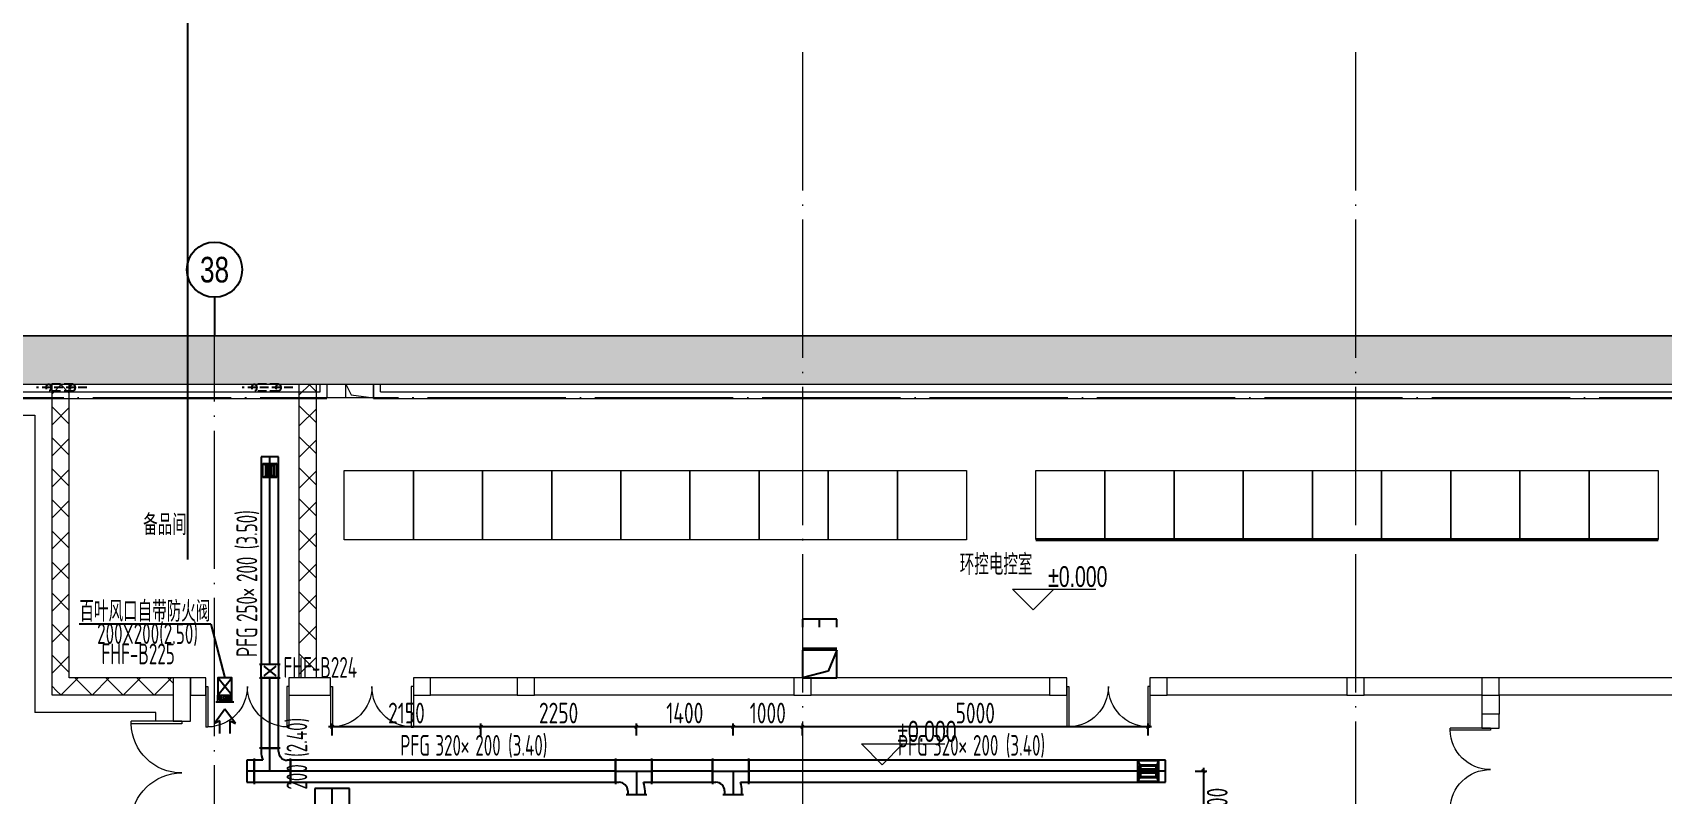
# Model space of a CAD drawing. Extents: x 13114849 to 13479250, y 160225 to 278773.
# Drawn here: x 13427766 to 13451333, y 198824 to 209845 of the extents above; entities that cross this region are included whole.
import ezdxf
from ezdxf.enums import TextEntityAlignment as Align

# ---------------------------------------------------------------- set-up
doc = ezdxf.new("R2010")
doc.units = 0
doc.header["$LTSCALE"] = 1000
doc.header["$MEASUREMENT"] = 0
for name, pattern in [('CENTER2', [28.575000000000003, 19.05, -3.175, 3.175, -3.175]), ('DASH', [0.35, 0.25, -0.1]), ('DOTE', [2.4200000000000004, 2, -0.2, 0.02, -0.2])]:
    doc.linetypes.add(name, pattern=pattern)
doc.layers.add('0标记', color=1, linetype='Continuous', plot=False)
for name, color, linetype in [('AXIS', 3, 'Continuous'), ('AXIS_TEXT', 7, 'Continuous'), ('DUCT-X-P中心线', 5, 'CENTER2'), ('DUCT-X-P标注', 7, 'Continuous'), ('DUCT-X-P法兰', 2, 'Continuous'), ('DUCT-X-P管', 31, 'Continuous'), ('DUCT-X-P管端线', 2, 'Continuous'), ('DUCT-X-P阀门', 7, 'Continuous'), ('DUCT-X-P风口', 7, 'Continuous'), ('DUCT-X-S中心线', 5, 'CENTER2'), ('DUCT-X-S标注', 7, 'Continuous'), ('DUCT-X-S管', 3, 'Continuous'), ('DUCT-X-S风口', 7, 'Continuous'), ('Hvac-Hide', 8, 'Continuous')]:
    doc.layers.add(name, color=color, linetype=linetype)
doc.layers.add('建筑底图', color=8, linetype='Continuous', lineweight=13)
doc.layers.add('预埋管', color=8, linetype='Continuous', lineweight=5)
doc.styles.add('67', font='gbenor.shx', dxfattribs={"width": 0.7, "bigfont": 'hztxt.shx'})
doc.styles.add('C', font='HZTXT_E', dxfattribs={"width": 0.7, "bigfont": 'HZTXT'})
doc.styles.add('COMPLEX', font='hztxt_e.shx', dxfattribs={"width": 0.6, "bigfont": 'HZTXT.shx'})
doc.styles.add('du', font='gbenor.shx', dxfattribs={"width": 0.8, "bigfont": 'hztxt.shx'})
doc.dimstyles.new('67', dxfattribs={"dimscale": 100, "dimtxt": 3, "dimasz": 0.5, "dimexe": 0.5, "dimexo": 2, "dimgap": 0.5, "dimtad": 2, "dimdec": 0, "dimrnd": 5, "dimzin": 0, "dimdsep": 46, "dimtxsty": 'du', "dimblk": 'ARCHTICK', "dimcen": 0, "dimdle": 0.5, "dimclrd": 256, "dimclre": 256, "dimclrt": 256, "dimazin": 0, "dimtfac": 1, "dimtdec": 0, "dimtix": 1, "dimtmove": 2, "dimatfit": 3, "dimfxl": 1, "dimtolj": 1, "dimtzin": 0, "dimlwd": -1, "dimlwe": -1, "dimarcsym": 0})
pattern_1 = [(45, (0, 0), (-224.5064030267288, 224.5064030267288), []), (135, (0, 0), (-224.5064030267288, -224.5064030267288), [])]

# ---------------------------------------------------------------- blocks, each defined once
blk = doc.blocks.new('$风口$00000149')
for p, q in [((99.99999999999636, 262), (100, -262)), ((407.9851033703562, 301.4002913238255), (199.6359564907216, 0)), ((372.5019101594007, 150), (407.9851033703562, 301.4002913238255)), ((0, -200.1745158910708), (0, 200.1745158910708)), ((0, 157.8206576098055), (99.99999999999636, 200.1745158910708)), ((100, 200.1745158910708), (0, 200.1745158910744)), ((0, 117.5771128083652), (99.99999999999636, 140.0305963533392)), ((0, 58.40819668703261), (100, 84.8240570674825)), ((-7.275957614183426e-12, 2.834382566841668), (99.99999999999272, 30.57104263107976)), ((199.6359564907216, 0), (407.9851033703562, -301.4002913238255)), ((552.1201320864639, 150), (372.5019101594007, 150)), ((0, -61.07829023446175), (99.99999999999636, -22.77527713169547)), ((0, -123.3638043288192), (100, -77.81317185563967)), ((100, -132.2617127367375), (0, -174.017137729641)), ((100, -200.1745158910708), (-3.637978807091713e-12, -200.1745158910708)), ((552.1201320864639, -150), (372.5019101594007, -150)), ((372.5019101594007, -150), (407.9851033703562, -301.4002913238255))]:
    blk.add_line(p, q)
blk = doc.blocks.new('$风口$00000108')
for p, q in [((-250, 135), (-190, 75)), ((-250, -135), (-250, 135)), ((200, 25), (-190, 25)), ((250, 135), (200, 75)), ((250, 135), (250, -135)), ((-250, -135), (-190, -75)), ((250, -135), (-250, -135)), ((200, -25), (-190, -25)), ((200, -75), (250, -135))]:
    blk.add_line(p, q)
at = {"linetype": 'Continuous'}
blk.add_line((250, 135), (-250, 135), dxfattribs=at)
at = {"lineweight": 40}
for p, q in [((-190, 75), (200, 75)), ((-190, -75), (-190, 75)), ((200, 75), (200, -75)), ((-190, -75), (200, -75))]:
    blk.add_line(p, q, dxfattribs=at)
blk = doc.blocks.new('_AXISO')
blk.add_circle((0, 0), 0.5)
at = {"layer": 'AXIS_TEXT', "style": 'COMPLEX', "width": 1.041666666666667}
blk.add_attdef('A', text='', height=0.56, dxfattribs=at).set_placement((-0.25, -0.28), (0.25, -0.28), align=Align.FIT)
blk = doc.blocks.new('_FZH')
blk.add_lwpolyline([(-0.5, -0.5), (0.5, -0.5), (0.5, 0.5), (-0.4999999999999999, 0.5)], close=True)
blk = doc.blocks.new('$DorLib2D$00000002')
for p, q in [((-0.5, -5.684341886080802e-17), (-0.5, 0.4875)), ((-0.4750000000000007, 0.4875), (-0.5000000000000007, 0.4875)), ((-0.475, -2.842170943040401e-17), (-0.475, 0.4875)), ((0.475, -2.842170943040401e-17), (0.475, 0.4875)), ((0.4750000000000007, 0.4875), (0.5000000000000007, 0.4875)), ((0.5, -5.684341886080802e-17), (0.5, 0.4875)), ((-0.5, -5.684341886080802e-17), (-0.475, -2.842170943040401e-17)), ((0.5, -5.684341886080802e-17), (0.475, -2.842170943040401e-17))]:
    blk.add_line(p, q)
at = {"lineweight": 13}
for centre, start, end in [((-0.4875, -4.263256414560601e-17), 0, 88.53071641864632), ((0.4875, -4.263256414560601e-17), 91.4692835813537, 180)]:
    blk.add_arc(centre, 0.4875, start, end, dxfattribs=at)
blk = doc.blocks.new('_ArchTick')
at = {"color": 0, "linetype": 'ByBlock', "const_width": 0.4}
blk.add_lwpolyline([(-0.5, -0.5), (0.5, 0.5)], dxfattribs=at)
blk = doc.blocks.new('*D69')
at = {"layer": 'DUCT-X-P标注', "transparency": 16777216}
for p, q in [((13432097.34856001, 199676.5293712737), (13432097.34856001, 199851.5)), ((13434247.49121531, 199676.5293712737), (13434247.49121531, 199851.5)), ((13434297.49121531, 199801.5), (13432047.34856001, 199801.5))]:
    blk.add_line(p, q, dxfattribs=at)
at = {"layer": 'DUCT-X-P标注', "transparency": 16777216, "xscale": 50, "yscale": 50, "zscale": 50, "rotation": 180}
blk.add_blockref('_ArchTick', (13432097.34856001, 199801.5), dxfattribs=at)
at = {"layer": 'DUCT-X-P标注', "transparency": 16777216, "xscale": 50, "yscale": 50, "zscale": 50}
blk.add_blockref('_ArchTick', (13434247.49121531, 199801.5), dxfattribs=at)
at = {"layer": 'DUCT-X-P标注', "transparency": 16777216, "insert": (13433172.41988766, 200001.5), "char_height": 300, "attachment_point": 5, "style": 'du'}
blk.add_mtext('\\A1;2150', dxfattribs=at)
blk = doc.blocks.new('*D68')
at = {"layer": 'DUCT-X-P标注', "transparency": 16777216}
for p, q in [((13434247.49121531, 199676.5293712737), (13434247.49121531, 199851.5)), ((13436497.24782615, 199676.5293712737), (13436497.24782615, 199851.5)), ((13436547.24782615, 199801.5), (13434197.49121531, 199801.5))]:
    blk.add_line(p, q, dxfattribs=at)
at = {"layer": 'DUCT-X-P标注', "transparency": 16777216, "xscale": 50, "yscale": 50, "zscale": 50, "rotation": 180}
blk.add_blockref('_ArchTick', (13434247.49121531, 199801.5), dxfattribs=at)
at = {"layer": 'DUCT-X-P标注', "transparency": 16777216, "xscale": 50, "yscale": 50, "zscale": 50}
blk.add_blockref('_ArchTick', (13436497.24782615, 199801.5), dxfattribs=at)
at = {"layer": 'DUCT-X-P标注', "transparency": 16777216, "insert": (13435372.36952073, 200001.5), "char_height": 300, "attachment_point": 5, "style": 'du'}
blk.add_mtext('\\A1;2250', dxfattribs=at)
blk = doc.blocks.new('*D67')
at = {"layer": 'DUCT-X-P标注', "transparency": 16777216}
for p, q in [((13436497.24782615, 199676.5293712737), (13436497.24782615, 199851.5)), ((13437897.36620107, 199676.5293712737), (13437897.36620107, 199851.5)), ((13437947.36620107, 199801.5), (13436447.24782615, 199801.5))]:
    blk.add_line(p, q, dxfattribs=at)
at = {"layer": 'DUCT-X-P标注', "transparency": 16777216, "xscale": 50, "yscale": 50, "zscale": 50, "rotation": 180}
blk.add_blockref('_ArchTick', (13436497.24782615, 199801.5), dxfattribs=at)
at = {"layer": 'DUCT-X-P标注', "transparency": 16777216, "xscale": 50, "yscale": 50, "zscale": 50}
blk.add_blockref('_ArchTick', (13437897.36620107, 199801.5), dxfattribs=at)
at = {"layer": 'DUCT-X-P标注', "transparency": 16777216, "insert": (13437197.30701361, 200001.5), "char_height": 300, "attachment_point": 5, "style": 'du'}
blk.add_mtext('\\A1;1400', dxfattribs=at)
blk = doc.blocks.new('*D66')
at = {"layer": 'DUCT-X-P标注', "transparency": 16777216}
for p, q in [((13437897.36620107, 199676.5293712737), (13437897.36620107, 199851.5)), ((13438897.36620406, 199676.5293712737), (13438897.36620406, 199851.5)), ((13438947.36620406, 199801.5), (13437847.36620107, 199801.5))]:
    blk.add_line(p, q, dxfattribs=at)
at = {"layer": 'DUCT-X-P标注', "transparency": 16777216, "xscale": 50, "yscale": 50, "zscale": 50, "rotation": 180}
blk.add_blockref('_ArchTick', (13437897.36620107, 199801.5), dxfattribs=at)
at = {"layer": 'DUCT-X-P标注', "transparency": 16777216, "xscale": 50, "yscale": 50, "zscale": 50}
blk.add_blockref('_ArchTick', (13438897.36620406, 199801.5), dxfattribs=at)
at = {"layer": 'DUCT-X-P标注', "transparency": 16777216, "insert": (13438397.36620257, 200001.5), "char_height": 300, "attachment_point": 5, "style": 'du'}
blk.add_mtext('\\A1;1000', dxfattribs=at)
blk = doc.blocks.new('*D65')
at = {"layer": 'DUCT-X-P标注', "transparency": 16777216}
for p, q in [((13438897.36620406, 199676.5293712742), (13438897.36620406, 199851.5)), ((13443897.36620406, 199676.5293712737), (13443897.36620406, 199851.5)), ((13443947.36620406, 199801.5), (13438847.36620406, 199801.5))]:
    blk.add_line(p, q, dxfattribs=at)
at = {"layer": 'DUCT-X-P标注', "transparency": 16777216, "xscale": 50, "yscale": 50, "zscale": 50, "rotation": 180}
blk.add_blockref('_ArchTick', (13438897.36620406, 199801.5), dxfattribs=at)
at = {"layer": 'DUCT-X-P标注', "transparency": 16777216, "xscale": 50, "yscale": 50, "zscale": 50}
blk.add_blockref('_ArchTick', (13443897.36620406, 199801.5), dxfattribs=at)
at = {"layer": 'DUCT-X-P标注', "transparency": 16777216, "insert": (13441397.36620406, 200001.5), "char_height": 300, "attachment_point": 5, "style": 'du'}
blk.add_mtext('\\A1;5000', dxfattribs=at)
blk = doc.blocks.new('*D64')
at = {"layer": 'DUCT-X-P标注', "transparency": 16777216}
for p, q in [((13444575.75831477, 199159.5146856369), (13444745.70909517, 199159.5146856369)), ((13444695.70909517, 199209.5146856369), (13444695.70909517, 198109.5146856577)), ((13444575.75831474, 198159.5146856577), (13444745.70909517, 198159.5146856577))]:
    blk.add_line(p, q, dxfattribs=at)
at = {"layer": 'DUCT-X-P标注', "transparency": 16777216, "xscale": 50, "yscale": 50, "zscale": 50}
for p, rotation in [((13444695.70909517, 199159.5146856369), 90), ((13444695.70909517, 198159.5146856577), 270)]:
    blk.add_blockref('_ArchTick', p, dxfattribs=dict(at, rotation=rotation))
at = {"layer": 'DUCT-X-P标注', "transparency": 16777216, "insert": (13444895.70909517, 198659.5146856495), "char_height": 300, "attachment_point": 5, "rotation": 90, "style": 'du'}
blk.add_mtext('\\A1;1000', dxfattribs=at)
blk = doc.blocks.new('A$C00460B6A')
at = {"layer": '预埋管', "linetype": 'DASH', "lineweight": -3, "ltscale": 0.5}
for p, q in [((729.1189822256565, 50.00143341813236), (-0.006739586591720581, 50.00143030937761)), ((523.463043898344, 100.0014334181324), (174.7439385093749, 100.0014303093776)), ((523.463043898344, 100.0014334181324), (174.7439385093749, 100.0014303093776)), ((523.4630443789065, 0.00143341813236475), (174.7439389880747, 0.001430309377610683))]:
    blk.add_line(p, q, dxfattribs=at)
for centre in [(174.7439387496561, 50.00143030937761), (523.4630441386253, 50.00143341813236)]:
    blk.add_ellipse(centre, major_axis=(-2.429254217184632e-07, 49.99999999906868), ratio=0.6701911663388869, start_param=3.141592653510884, end_param=9.42477796069047, dxfattribs=at)

msp = doc.modelspace()

# ---------------------------------------------------------------- hatches: boundary and pattern name
at = {"layer": '建筑底图'}
h = msp.add_hatch(dxfattribs=at)
h.set_pattern_fill('钢筋混凝土', color=8, scale=100, style=0)
h.set_pattern_definition([(45, (793255.2557103541, 7.916241884231567e-09), (-176.7766952966369, 176.7766952966369), []), (49.99999999999999, (793255.2557103541, 7.916241884231567e-09), (717.2601826007534, -62.75213498259511), [75, -825]), (355, (793255.2557103541, 7.916241884231567e-09), (-138.751333613, 752.1921337000118), [60, -660]), (100.4514, (793315.0273903534, -5.229339992074529), (578.5093817140216, 689.4395420609536), [63.74019000000001, -701.142112]), (46.18420000000001, (793255.2557103541, 200.0000000079162), (1067.241048625644, -165.5190143290181), [112.5, -1237.5]), (96.6356, (793344.1924553532, 186.2066930079018), (934.6627055487033, 974.1178709004417), [95.610288, -1051.713]), (351.1842, (793255.2557103541, 200.0000000079162), (934.6619451336272, 974.1186009253246), [90, -990]), (21, (793355.2557103541, 150.0000000079162), (596.9070521184617, -402.6188906653388), [75, -825]), (326.0000000000001, (793355.2557103541, 150.0000000079162), (243.3153319215817, 725.150045046853), [60, -660]), (71.4514, (793404.9979433548, 116.4483940079226), (840.22262858149, 322.5304967099524), [63.74019000000001, -701.142112]), (37.50000000000001, (793255.2557103541, 7.916241884231567e-09), (12.15985531729067, 332.8938538313115), [0, -652, 0, -670, 0, -662.5]), (7.499999999999999, (793255.2557103541, 7.916241884231567e-09), (263.0695374421486, 394.4117118823602), [0, -382, 0, -637, 0, -252.5]), (327.5, (793032.2557103541, 7.916241884231567e-09), (533.822436172409, -22.55487173437976), [0, -250, 0, -780, 0, -1035]), (317.5, (792932.2557103541, 7.916241884231567e-09), (583.1861693423863, 100.1049823323177), [0, -325, 0, -518, 0, -735])])
h.paths.add_polyline_path([(13421897.36620497, 205459.513968757), (13421897.36620497, 204559.5139687572), (13422497.36620497, 204559.5139687581), (13422497.36620497, 204759.5139687581), (13453297.36620497, 204759.513968801), (13453297.36620497, 205459.5139688007)])
h.paths.add_polyline_path([(13333997.36620319, 206729.5125361029), (13333397.36620318, 206729.5125338955), (13333397.36620319, 204559.5139686338), (13413397.36620497, 204559.5139687454), (13413397.36620497, 205259.5139687452), (13333997.36620319, 205259.5139686347)])
h = msp.add_hatch(dxfattribs=at)
h.set_pattern_fill('ANSI37', color=8, scale=200, style=0)
h.set_pattern_definition(pattern_1)
h.paths.add_polyline_path([(13428047.36615198, 200259.5146856088), (13428297.36615206, 200509.5146855638), (13428297.366152, 204759.5139675006), (13428047.366152, 204759.5139675014)])
h = msp.add_hatch(dxfattribs=at)
h.set_pattern_fill('ANSI37', color=8, scale=200, style=0)
h.set_pattern_definition(pattern_1)
h.paths.add_polyline_path([(13431622.36615204, 200509.5146857239), (13431872.36615205, 200509.5146856318), (13431872.36615206, 204759.5139687682), (13431622.36615206, 204759.5139687691)])
h = msp.add_hatch(dxfattribs=at)
h.set_pattern_fill('ANSI37', color=8, scale=200, style=0)
h.set_pattern_definition(pattern_1)
h.paths.add_polyline_path([(13429797.36620505, 200259.5146857113), (13429797.36620501, 200509.5146855617), (13428297.36615206, 200509.5146855638), (13428047.36615198, 200259.5146856088)])

# ---------------------------------------------------------------- linework, layer by layer
at = {"layer": '0标记'}
msp.add_lwpolyline([(13430009, 202220.5), (13430009, 235083.5)], dxfattribs=at)
at = {"layer": 'AXIS'}
msp.add_line((13430397.36620495, 206015.5092373582), (13430397.36620495, 205459.5139688094), dxfattribs=at)
at = {"layer": 'DUCT-X-P中心线'}
for p, q in [((13431197.36620496, 200709.7146857765), (13431197.36620496, 203708.7765882323)), ((13431197.36620496, 199494.7146856373), (13431197.36620496, 200509.3146857765)), ((13431197.36620496, 199159.5146856372), (13431197.36620496, 199494.5146856372)), ((13430972.16620496, 199159.5146856373), (13430865.90359028, 199159.5146856373)), ((13431197.36620496, 199159.5146856372), (13430972.36620496, 199159.5146856372)), ((13431497.36620496, 199159.5146856372), (13431197.36620496, 199159.5146856372)), ((13436197.04782615, 199159.5146856369), (13431497.56620496, 199159.5146856372)), ((13436197.24782615, 199159.5146856369), (13436497.24782615, 199159.5146856369)), ((13436497.24782615, 199159.5146856369), (13436497.24782615, 198824.5146856369)), ((13436497.24782615, 199159.5146856369), (13436722.24782615, 199159.5146856369)), ((13437597.16620107, 199159.5146856369), (13436722.44782615, 199159.5146856369)), ((13437597.36620107, 199159.5146856369), (13437897.36620107, 199159.5146856369)), ((13437897.36620107, 199159.5146856369), (13437897.36620107, 198824.5146856369)), ((13437897.36620107, 199159.5146856369), (13438122.36620107, 199159.5146856369)), ((13444147.36620406, 199159.5146856369), (13438122.56620107, 199159.5146856369))]:
    msp.add_line(p, q, dxfattribs=at)
at = {"layer": 'DUCT-X-P标注'}
for q in [(13428441.99006577, 201285.5038202126), (13430547.36620493, 200509.5146850003)]:
    msp.add_line((13430345.52638229, 201285.5038202125), q, dxfattribs=at)
at = {"layer": 'DUCT-X-P法兰'}
for p, q in [((13431047.36620496, 200709.8146857765), (13431347.36620496, 200709.8146857765)), ((13431047.36620496, 200509.6146857765), (13431347.36620496, 200509.6146857765)), ((13431347.36620496, 199494.6146856372), (13431047.36620496, 199494.6146856372)), ((13430972.26620496, 199344.5146856372), (13430972.26620496, 198974.5146856372)), ((13431497.46620496, 198974.5146856372), (13431497.46620496, 199344.5146856372)), ((13436197.14782615, 199344.5146856369), (13436197.14782615, 198974.5146856369)), ((13436722.34782615, 198974.5146856369), (13436722.34782615, 199344.5146856369)), ((13437597.26620107, 199344.5146856369), (13437597.26620107, 198974.5146856369)), ((13438122.46620107, 198974.5146856369), (13438122.46620107, 199344.5146856369)), ((13436347.24782615, 198824.4146856368), (13436647.24782615, 198824.4146856368)), ((13437747.36620107, 198824.4146856368), (13438047.36620107, 198824.4146856368))]:
    msp.add_line(p, q, dxfattribs=at)
at = {"layer": 'DUCT-X-P管'}
for p, q in [((13431072.36620496, 203708.7765882323), (13431072.36620496, 200709.7146857765)), ((13431322.36620496, 203708.7765882323), (13431072.36620496, 203708.7765882323)), ((13431322.36620496, 200709.7146857765), (13431322.36620496, 203708.7765882323)), ((13431072.36620496, 200509.7146857765), (13431072.36620496, 200709.7146857765)), ((13431072.36620496, 200509.5146857765), (13431072.36620496, 200709.5146857765)), ((13431322.36620496, 200709.7146857765), (13431322.36620496, 200509.7146857765)), ((13431322.36620496, 200709.5146857765), (13431322.36620496, 200509.5146857765)), ((13431072.36620496, 200509.3146857765), (13431072.36620496, 199494.7146856373)), ((13431322.36620496, 199494.7146856373), (13431322.36620496, 200509.3146857765)), ((13431072.36620496, 199494.5146856372), (13431072.36620496, 199444.5146856372)), ((13431322.36620496, 199444.5146856372), (13431322.36620496, 199494.5146856372)), ((13430865.90359028, 199319.5146856373), (13430865.90359028, 198999.5146856373)), ((13430972.16620496, 199319.5146856373), (13430865.90359028, 199319.5146856373)), ((13431093.81281437, 199319.5146856372), (13430972.36620496, 199319.5146856372)), ((13431497.36620496, 199319.5146856372), (13431447.36620496, 199319.5146856372)), ((13436197.04782615, 199319.5146856369), (13431497.56620496, 199319.5146856372)), ((13436197.04782615, 198999.5146856369), (13436197.04782615, 199319.5146856369)), ((13436247.24782615, 199319.5146856369), (13436197.24782615, 199319.5146856369)), ((13436722.24782615, 199319.5146856369), (13436247.24782615, 199319.5146856369)), ((13436722.44782615, 199319.5146856369), (13436722.44782615, 198999.5146856369)), ((13437597.16620107, 199319.5146856369), (13436722.44782615, 199319.5146856369)), ((13437597.16620107, 198999.5146856369), (13437597.16620107, 199319.5146856369)), ((13437647.36620107, 199319.5146856369), (13437597.36620107, 199319.5146856369)), ((13438122.36620107, 199319.5146856369), (13437647.36620107, 199319.5146856369)), ((13438122.56620107, 199319.5146856369), (13438122.56620107, 198999.5146856369)), ((13444147.36620406, 199319.5146856369), (13438122.56620107, 199319.5146856369)), ((13444147.36620406, 198999.5146856369), (13444147.36620406, 199319.5146856369)), ((13430865.90359028, 198999.5146856373), (13430972.16620496, 198999.5146856373)), ((13430972.36620496, 198999.5146856372), (13431447.36620496, 198999.5146856372)), ((13431447.36620496, 198999.5146856372), (13431497.36620496, 198999.5146856372)), ((13431497.56620496, 198999.5146856372), (13436197.04782615, 198999.5146856369)), ((13436197.24782615, 198999.5146856369), (13436247.24782615, 198999.5146856369)), ((13436600.80121674, 198999.5146856369), (13436722.24782615, 198999.5146856369)), ((13436722.44782615, 198999.5146856369), (13437597.16620107, 198999.5146856369)), ((13437597.36620107, 198999.5146856369), (13437647.36620107, 198999.5146856369)), ((13438000.91959167, 198999.5146856369), (13438122.36620107, 198999.5146856369)), ((13438122.56620107, 198999.5146856369), (13444147.36620406, 198999.5146856369)), ((13436372.24782615, 198874.5146856369), (13436372.24782615, 198824.5146856369)), ((13436622.24782615, 198824.5146856369), (13436622.24782615, 198874.5146856369)), ((13437772.36620107, 198874.5146856369), (13437772.36620107, 198824.5146856369)), ((13438022.36620107, 198824.5146856369), (13438022.36620107, 198874.5146856369))]:
    msp.add_line(p, q, dxfattribs=at)
for centre, radius, start, end in [((13431447.36620495, 199444.5146856376), 374.9999999869615, 180.0000000000533, 199.4712206352528), ((13431447.36620496, 199444.5146856376), 125.0000000004075, 180.0000000001868, 270), ((13436247.24782615, 198874.5146856364), 125.0000000004075, 1.867629851175362e-10, 90), ((13436247.24782616, 198874.5146856365), 374.9999999850988, 5.336085289284499e-11, 19.47122063534764), ((13437647.36620107, 198874.5146856364), 125.0000000004075, 1.867629851175362e-10, 90), ((13437647.36620109, 198874.5146856365), 374.9999999850988, 5.336085289284499e-11, 19.47122063534764)]:
    msp.add_arc(centre, radius, start, end, dxfattribs=at)
at = {"layer": 'DUCT-X-P管端线'}
for p, q in [((13431072.36620496, 200709.7146857765), (13431322.36620496, 200709.7146857765)), ((13431072.36620496, 200709.7146857765), (13431322.36620496, 200709.7146857765)), ((13431072.36620496, 200709.5146857765), (13431322.36620496, 200709.5146857765)), ((13431072.36620496, 200509.7146857765), (13431322.36620496, 200509.7146857765)), ((13431072.36620496, 200509.5146857765), (13431322.36620496, 200509.5146857765)), ((13431322.36620496, 200509.3146857765), (13431072.36620496, 200509.3146857765)), ((13431072.36620496, 199494.7146856373), (13431322.36620496, 199494.7146856373)), ((13431322.36620496, 199494.5146856372), (13431072.36620496, 199494.5146856372)), ((13430972.16620496, 198999.5146856373), (13430972.16620496, 199319.5146856373)), ((13430972.36620496, 199319.5146856372), (13430972.36620496, 198999.5146856372)), ((13431497.36620496, 198999.5146856372), (13431497.36620496, 199319.5146856372)), ((13431497.56620496, 199319.5146856372), (13431497.56620496, 198999.5146856372)), ((13436197.24782615, 199319.5146856369), (13436197.24782615, 198999.5146856369)), ((13436722.24782615, 198999.5146856369), (13436722.24782615, 199319.5146856369)), ((13437597.36620107, 199319.5146856369), (13437597.36620107, 198999.5146856369)), ((13438122.36620107, 198999.5146856369), (13438122.36620107, 199319.5146856369)), ((13436372.24782615, 198824.5146856369), (13436622.24782615, 198824.5146856369)), ((13437772.36620107, 198824.5146856369), (13438022.36620107, 198824.5146856369))]:
    msp.add_line(p, q, dxfattribs=at)
at = {"layer": 'DUCT-X-P阀门'}
for p, q in [((13431109.86620496, 200679.7146857765), (13431284.86620496, 200539.7146857765)), ((13431284.84160318, 200679.7933562154), (13431109.89080675, 200539.6360153375))]:
    msp.add_line(p, q, dxfattribs=at)
at = {"layer": 'DUCT-X-S中心线'}
msp.add_line((13432097.36620915, 198359.714685468), (13432097.36620915, 198909.5146856367), dxfattribs=at)
at = {"layer": 'DUCT-X-S管'}
for p, q in [((13431847.36620915, 198909.5146856367), (13431847.36620915, 198359.714685468)), ((13432347.36620915, 198909.5146856367), (13431847.36620915, 198909.5146856367)), ((13432347.36620915, 198359.714685468), (13432347.36620915, 198909.5146856367))]:
    msp.add_line(p, q, dxfattribs=at)
at = {"layer": 'DUCT-X-S风口'}
for points in [[(13430447.25713249, 200259.5146849929), (13430647.47527736, 200509.5146850002)], [(13430647.47527736, 200259.5146849928), (13430447.25713249, 200509.5146850004)]]:
    msp.add_lwpolyline(points, dxfattribs=at)
msp.add_lwpolyline([(13430447.25713249, 200259.5146849929), (13430647.47527736, 200259.5146849928), (13430647.47527736, 200509.5146850002), (13430447.25713249, 200509.5146850004)], close=True, dxfattribs=at)
at = {"layer": 'Hvac-Hide'}
for p, q in [((13438897.36620497, 201359.5141940319), (13438897.36620497, 201244.514127458)), ((13439397.36620497, 201359.5141940319), (13438897.36620497, 201359.5141940319)), ((13439147.36620497, 201244.5141412114), (13439147.36620497, 201359.5141940319)), ((13439397.36620497, 201244.5141549649), (13439397.36620497, 201359.5141940319)), ((13439397.36620497, 200934.5146856369), (13438897.36620497, 200934.5146856369)), ((13438897.36620497, 200909.5146856369), (13438897.36620497, 200509.5146856369)), ((13439397.36620497, 200909.5146856369), (13438897.36620497, 200909.5146856369)), ((13439397.36620497, 200909.5146856369), (13439272.36620497, 200609.5146856369)), ((13439397.36620497, 200509.5146856369), (13439397.36620497, 200909.5146856369)), ((13439272.36620497, 200609.5146856369), (13438897.36620497, 200509.5146856369)), ((13438897.36620497, 200509.5146856369), (13439397.36620497, 200509.5146856369))]:
    msp.add_line(p, q, dxfattribs=at)
at = {"layer": '建筑底图', "color": 8, "linetype": 'DOTE'}
for p, q in [((13438897.36620497, 209559.5146856282), (13438897.36620497, 182726.1003174296)), ((13446897.36620497, 209559.5146856282), (13446897.36620496, 163209.5146856345)), ((13430397.36620497, 182726.1003174296), (13430397.36620497, 206005.5778072993)), ((13474197.36620497, 204559.5146856282), (13119297.36620772, 204559.5146856282))]:
    msp.add_line(p, q, dxfattribs=at)
at = {"layer": '建筑底图', "color": 8}
for p, q in [((13421797.36620497, 205459.5139687569), (13459597.36620497, 205459.5139688094)), ((13422497.36620499, 204759.5139674949), (13460397.36620499, 204759.5139675477)), ((13422497.36620497, 204759.5139687581), (13460397.36620497, 204759.5139688109)), ((13422607.36620497, 204649.5139674947), (13431922.36615204, 204649.5139674947)), ((13424697.3662018, 204649.5139687578), (13431922.36615204, 204649.5139687578)), ((13428047.36615198, 200259.5146856088), (13428047.366152, 204759.5139675014)), ((13428297.36615206, 200509.5146855638), (13428297.366152, 204759.5139675006)), ((13431022.36615204, 204759.5139687691), (13431272.36615204, 204759.5139687682)), ((13431622.36615204, 200509.5146856585), (13431622.36615206, 204759.5139687691)), ((13431872.36615205, 200509.5146857765), (13431872.36615206, 204759.5139687682)), ((13431922.36615204, 204649.5139674947), (13431922.36615204, 204759.5139687691)), ((13432022.36615204, 204759.5139687691), (13432022.36615204, 204559.5146856282)), ((13432297.36615202, 204759.5139687626), (13432374.75571035, 204605.5000000079)), ((13432374.75571035, 204605.5000000079), (13432697.36615202, 204559.5146856282)), ((13432697.3711812, 204549.5139687578), (13432697.3711812, 204759.5139687723)), ((13432797.3711812, 204649.5139687578), (13432797.3711812, 204759.5139687723)), ((13432797.3711812, 204649.5139687578), (13451847.36620433, 204649.5139687327)), ((13422707.36620497, 204549.5139687578), (13432022.36615204, 204549.5139687578)), ((13432697.3711812, 204549.5139687578), (13451747.36620433, 204549.5139687327)), ((13427797.36615206, 204309.5140696866), (13427797.36615206, 200009.5146855285)), ((13429797.36620468, 200509.5146854936), (13428297.36615206, 200509.5146855638)), ((13434772.36620313, 200509.5146856572), (13433522.36615172, 200509.5146855233)), ((13438772.36620508, 200509.5146855678), (13435022.36620313, 200509.5146857316)), ((13442472.36620508, 200509.514685679), (13439022.36620313, 200509.5146855544)), ((13446772.36620313, 200509.5146854804), (13444172.36620508, 200509.514685599)), ((13448722.36620313, 200509.5146857261), (13447022.36620312, 200509.5146856844)), ((13452272.3662043, 200509.5146856224), (13448972.36620508, 200509.5146856407)), ((13429797.36620494, 200259.5146856062), (13428047.36615198, 200259.5146856088)), ((13434772.36620313, 200259.5146857516), (13433522.36615172, 200259.5146856433)), ((13438772.36620508, 200259.5146855517), (13435022.36620313, 200259.5146856414)), ((13442472.36620508, 200259.5146855478), (13439022.36620313, 200259.5146855572)), ((13446772.36620313, 200259.5146854721), (13444172.36620508, 200259.5146855676)), ((13448722.36620441, 200259.5146856449), (13447022.36620313, 200259.5146858305)), ((13448722.36620441, 200259.5146856449), (13448722.36620466, 199984.1797988281)), ((13452522.36620431, 200259.5146856222), (13448972.36620438, 200259.5146856261)), ((13448972.36620438, 200259.5146856261), (13448972.36620536, 199984.1797988281)), ((13429547.36620511, 200009.5146855285), (13427797.36615206, 200009.5146855285)), ((13429547.36620511, 199884.5146855342), (13429547.36620511, 200009.5146855285))]:
    msp.add_line(p, q, dxfattribs=at)
at = {"layer": '建筑底图', "color": 8, "ltscale": 3}
msp.add_line((13420647.36620625, 204309.5140696866), (13427797.36615204, 204309.5140696866), dxfattribs=at)
at = {"layer": '建筑底图'}
for p, q in [((13441933.77005118, 201793.2743250206), (13443139.80848398, 201793.2743250206)), ((13442233.77005118, 201493.2743250206), (13441933.77005118, 201793.2743250206)), ((13442233.77005118, 201493.2743250206), (13442533.77005118, 201793.2743250206)), ((13439751.4636558, 199554.1335309483), (13440957.5020886, 199554.1335309483)), ((13440051.4636558, 199254.1335309483), (13439751.4636558, 199554.1335309483)), ((13440051.4636558, 199254.1335309483), (13440351.4636558, 199554.1335309483))]:
    msp.add_line(p, q, dxfattribs=at)
at = {"layer": '建筑底图', "color": 8}
for points in [[(13311597.36622271, 184159.5155477665), (13438197.36620497, 184159.5155477665), (13438197.36620731, 183959.5170308359), (13443697.36620498, 183959.5170308359), (13443697.36620498, 171509.5140157907), (13434296.97019093, 171509.514015788), (13434296.97019093, 165209.5140158274), (13477297.36621002, 165209.5140158488), (13477297.36621011, 178509.5146838985), (13473697.36620497, 180533.5146839736), (13473697.36620497, 207859.5147523294), (13459597.36620497, 207859.5147523294), (13459597.36620497, 205459.5139688094), (13421797.36620497, 205459.5139688094), (13421797.36620497, 205259.5139687569), (13333997.36620318, 205259.5139784271)], [(13422497.36620497, 204559.5139687581), (13422497.36620497, 204759.5139687578), (13456172.36620673, 204759.5139687578)], [(13441272.36615208, 202509.514685616), (13432272.36615208, 202509.514685616)]]:
    msp.add_lwpolyline(points, dxfattribs=at)
for points in [[(13432297.36615202, 204759.5139687626), (13432697.36615202, 204759.5139687626), (13432697.36615202, 204559.5139687626), (13432297.36615202, 204559.5139687626)], [(13433272.36615208, 202509.514685616), (13432272.36615208, 202509.514685616), (13432272.36615208, 203509.514685616), (13433272.36615208, 203509.514685616)], [(13434272.36615208, 202509.514685616), (13433272.36615208, 202509.514685616), (13433272.36615208, 203509.514685616), (13434272.36615208, 203509.514685616)], [(13435272.36615208, 202509.514685616), (13434272.36615208, 202509.514685616), (13434272.36615208, 203509.514685616), (13435272.36615208, 203509.514685616)], [(13436272.36615208, 202509.514685616), (13435272.36615208, 202509.514685616), (13435272.36615208, 203509.514685616), (13436272.36615208, 203509.514685616)], [(13437272.36615208, 202509.514685616), (13436272.36615208, 202509.514685616), (13436272.36615208, 203509.514685616), (13437272.36615208, 203509.514685616)], [(13438272.36615208, 202509.514685616), (13437272.36615208, 202509.514685616), (13437272.36615208, 203509.514685616), (13438272.36615208, 203509.514685616)], [(13439272.36615208, 202509.514685616), (13438272.36615208, 202509.514685616), (13438272.36615208, 203509.514685616), (13439272.36615208, 203509.514685616)], [(13440272.36615208, 202509.514685616), (13439272.36615208, 202509.514685616), (13439272.36615208, 203509.514685616), (13440272.36615208, 203509.514685616)], [(13441272.36615208, 202509.514685616), (13440272.36615208, 202509.514685616), (13440272.36615208, 203509.514685616), (13441272.36615208, 203509.514685616)], [(13443272.36883711, 202510.551026236), (13442272.36883711, 202510.551026236), (13442272.36883711, 203510.551026236), (13443272.36883711, 203510.551026236)], [(13444272.36883711, 202510.551026236), (13443272.36883711, 202510.551026236), (13443272.36883711, 203510.551026236), (13444272.36883711, 203510.551026236)], [(13445272.36883711, 202510.551026236), (13444272.36883711, 202510.551026236), (13444272.36883711, 203510.551026236), (13445272.36883711, 203510.551026236)], [(13446272.36883711, 202510.551026236), (13445272.36883711, 202510.551026236), (13445272.36883711, 203510.551026236), (13446272.36883711, 203510.551026236)], [(13447272.36883711, 202510.551026236), (13446272.36883711, 202510.551026236), (13446272.36883711, 203510.551026236), (13447272.36883711, 203510.551026236)], [(13448272.36883711, 202510.551026236), (13447272.36883711, 202510.551026236), (13447272.36883711, 203510.551026236), (13448272.36883711, 203510.551026236)], [(13449272.36883711, 202510.551026236), (13448272.36883711, 202510.551026236), (13448272.36883711, 203510.551026236), (13449272.36883711, 203510.551026236)], [(13450272.36883711, 202510.551026236), (13449272.36883711, 202510.551026236), (13449272.36883711, 203510.551026236), (13450272.36883711, 203510.551026236)], [(13451272.36883711, 202510.551026236), (13450272.36883711, 202510.551026236), (13450272.36883711, 203510.551026236), (13451272.36883711, 203510.551026236)]]:
    msp.add_lwpolyline(points, close=True, dxfattribs=at)
at = {"layer": '建筑底图', "color": 8, "const_width": 49.99999999999999}
msp.add_lwpolyline([(13451272.36883711, 202510.551026236), (13442272.36883711, 202510.551026236)], dxfattribs=at)

# ---------------------------------------------------------------- block references
at = {"layer": 'AXIS'}
ref = msp.add_blockref('_AXISO', (13430397.36620495, 206415.5092373582), dxfattribs=dict(at, xscale=800, yscale=800, zscale=2400))
ref.add_attrib('A', '38', dxfattribs={"layer": 'AXIS_TEXT', "ltscale": 3, "height": 370.5081167686338, "style": 'C', "width": 0.8576576576549585}).set_placement((13430187.41160545, 206230.2551789739), (13430607.32080445, 206230.2551789739), align=Align.FIT)
at = {"layer": 'DUCT-X-P风口', "xscale": 0.4, "yscale": 0.7407407407407408, "rotation": 270}
msp.add_blockref('$风口$00000108', (13431197.36620496, 203509.5146850002, 3500), dxfattribs=at)
at = {"layer": 'DUCT-X-P风口', "yscale": 0.5, "rotation": 269.9999999999666}
msp.add_blockref('$风口$00000149', (13430547.36620493, 200259.5146849928, 3500), dxfattribs=at)
at = {"layer": 'DUCT-X-P风口', "xscale": 0.6, "yscale": 1.111111111111111}
msp.add_blockref('$风口$00000108', (13443897.36620406, 199159.5146856369, 3450), dxfattribs=at)
at = {"layer": '建筑底图', "color": 8}
for p in [(13427823.26266172, 204659.5125357673), (13430798.26266173, 204659.5125355688)]:
    msp.add_blockref('A$C00460B6A', p, dxfattribs=at)
for p, xscale, yscale, zscale in [((13429922.36620503, 200197.01468559), 249.9999999403954, 625.0000000489526, 625.0000000489526), ((13431772.36617834, 200384.5146856411), 599.9999467600137, 250.0000000550644, 250.0000000550644), ((13433397.36615172, 200384.5146856387), 250, 250, 250), ((13448847.36620434, 200384.5146856213), 250, 250, 250), ((13448847.36620434, 199884.1797988402), 250, 200.0000000082073, 200.0000000082073)]:
    msp.add_blockref('_FZH', p, dxfattribs=dict(at, xscale=xscale, yscale=yscale, zscale=zscale))
for name, p, xscale, yscale, zscale, rotation in [('_FZH', (13430159.86620495, 200384.5146850002), 250, 225.0000000353903, 225.0000000353903, 90), ('$DorLib2D$00000002', (13430872.36620498, 200384.5146856468), -1200, 1200, -1200, 180), ('$DorLib2D$00000002', (13432672.36615188, 200384.5146856443), -1200, 1200, -1200, 180), ('_FZH', (13434897.36620328, 200384.5146856369), 250, 250, 250, 90), ('_FZH', (13438897.36620497, 200384.5146856369), 250, 250, 250, 90), ('_FZH', (13442597.36620498, 200384.5146856394), 250, 250, 250, 90), ('$DorLib2D$00000002', (13443322.36620503, 200384.51468563), -1200, 1200, -1200, 179.9999999999218), ('_FZH', (13444047.36620507, 200384.5146856369), 250, 250, 250, 90), ('_FZH', (13446897.36620497, 200384.5146856129), 250, 250, 250, 90), ('$DorLib2D$00000002', (13429922.36620498, 199134.5146855342), 1500, -1500, 1500, 270), ('$DorLib2D$00000002', (13448847.36620434, 199184.1797988443), 1200, -1200, 1200, 270)]:
    msp.add_blockref(name, p, dxfattribs=dict(at, xscale=xscale, yscale=yscale, zscale=zscale, rotation=rotation))

# ---------------------------------------------------------------- texts
at = {"layer": 'DUCT-X-P标注', "color": 7, "style": '67', "width": 0.7}
for s, p in [('(3.50)', (13431014.67152834, 202370.2082130226, 7200)), ('200', (13431014.67152834, 201896.881441369, 7200)), ('×', (13431014.67152834, 201686.881441369, 7200)), ('250', (13431014.67152834, 201319.381441369, 7200)), ('PFG', (13431014.67152834, 200811.0546697155, 7200))]:
    msp.add_text(s, height=300, rotation=90, dxfattribs=at).set_placement(p)
at = {"layer": 'DUCT-X-P标注', "style": 'du', "width": 0.7}
for s, p in [('百叶风口自带防火阀', (13428444.92703483, 201323.0902451179)), ('200X200(2.50)', (13428700.03734259, 201000.6973724677)), ('FHF-B225', (13428762.01044016, 200707.4086362999)), ('FHF-B224', (13431393.54051914, 200511.9007209718, 2020))]:
    msp.add_text(s, height=300, dxfattribs=at).set_placement(p)
at = {"layer": 'DUCT-X-P标注', "color": 7, "style": '67', "width": 0.7}
for s, p in [('PFG', (13433081.99398026, 199384.0146856373, 3300)), ('320', (13433590.32075192, 199384.0146856373, 3300)), ('200', (13434167.82075192, 199384.0146856373, 3300)), ('(3.40)', (13434641.14752357, 199384.0146856373, 3300)), ('PFG', (13440278.65438391, 199384.0146856369, 3300)), ('320', (13440786.98115556, 199384.0146856369, 3300)), ('200', (13441364.48115556, 199384.0146856369, 3300)), ('(3.40)', (13441837.80792721, 199384.0146856369, 3300)), ('×', (13433957.82075192, 199384.0146856373, 3300)), ('×', (13441154.48115556, 199384.0146856369, 3300))]:
    msp.add_text(s, height=300, dxfattribs=at).set_placement(p)
at = {"layer": 'DUCT-X-S标注', "color": 7, "style": '67', "width": 0.7}
for s, p in [('(2.40)', (13431737.86620915, 199366.968198598, 3600)), ('200', (13431737.86620915, 198893.6414269445, 3600))]:
    msp.add_text(s, height=300, rotation=90, dxfattribs=at).set_placement(p)
at = {"layer": '建筑底图', "color": 8, "style": 'C', "width": 0.7}
for s, p in [('备品间', (13429364.89633197, 202575.5166524321)), ('环控电控室', (13441173.47095197, 201999.4424320374))]:
    msp.add_text(s, height=300, dxfattribs=at).set_placement(p)
at = {"layer": '建筑底图', "style": 'C', "width": 0.7}
for p in [(13442451.51482723, 201826.242065643), (13440269.20843185, 199587.1012715707)]:
    msp.add_text('%%P0.000', height=300, dxfattribs=at).set_placement(p)

# ---------------------------------------------------------------- dimensions: what is measured, and where the dimension line sits
at = {"layer": 'DUCT-X-P标注'}
for base, p1, p2, picture, middle in [((13432097.34856001, 199801.5), (13434247.49121531, 199476.5293712737, 7200), (13432097.34856001, 199476.5293712737, 7200), '*D69', (13433172.41988766, 200001.5)), ((13434247.49121531, 199801.5), (13436497.24782615, 199476.5293712737, 7200), (13434247.49121531, 199476.5293712737, 7200), '*D68', (13435372.36952073, 200001.5)), ((13436497.24782615, 199801.5), (13437897.36620107, 199476.5293712737, 7200), (13436497.24782615, 199476.5293712737, 7200), '*D67', (13437197.30701361, 200001.5)), ((13437897.36620107, 199801.5), (13438897.36620406, 199476.5293712737, 7200), (13437897.36620107, 199476.5293712737, 7200), '*D66', (13438397.36620257, 200001.5)), ((13438897.36620406, 199801.5), (13443897.36620406, 199476.5293712737, 7200), (13438897.36620406, 199476.5293712742, 7200.000000000349), '*D65', (13441397.36620406, 200001.5))]:
    dim = msp.add_linear_dim(base=base, p1=p1, p2=p2, dimstyle='67', dxfattribs=at)
    dim.commit()
    dim.dimension.update_dxf_attribs({"geometry": picture, "text_midpoint": middle})
dim = msp.add_linear_dim(base=(13444695.70909517, 198159.5146856577), p1=(13444375.75831477, 199159.5146856369, 3600), p2=(13444375.75831474, 198159.5146856577), angle=90, dimstyle='67', dxfattribs=at)
dim.commit()
dim.dimension.update_dxf_attribs({"geometry": '*D64', "text_midpoint": (13444895.70909517, 198659.5146856495)})

doc.saveas('drawing.dxf')
